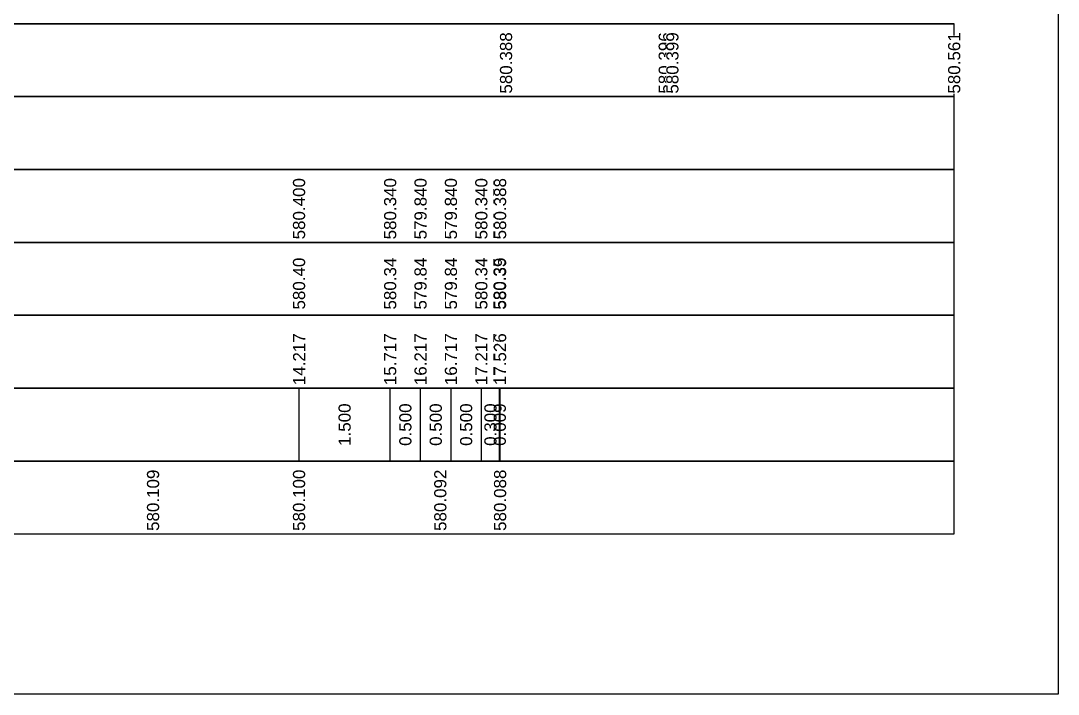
# Model space of a CAD drawing. Header units: millimetres. Extents: x 2762 to 3076, y 916 to 3305.
# Drawn here: x 2908.02 to 2925.09, y 1097.65 to 1108.73 of the extents above; entities that cross this region are included whole.
import ezdxf

# ---------------------------------------------------------------- set-up
doc = ezdxf.new("R2010")
doc.units = ezdxf.units.MM
doc.header["$LTSCALE"] = 2
doc.styles.add('C3D_Profil_Travers', font='romans.shx')

msp = doc.modelspace()

# ---------------------------------------------------------------- linework, layer by layer
at = {"color": 7, "linetype": 'Continuous', "lineweight": -3}
for p, q in [((2873.379, 1108.684), (2923.381, 1108.684)), ((2912.597, 1101.484), (2912.597, 1102.684)), ((2912.597, 1101.484), (2912.597, 1102.684)), ((2914.097, 1101.484), (2914.097, 1102.684)), ((2914.097, 1101.484), (2914.097, 1102.684)), ((2914.597, 1101.484), (2914.597, 1102.684)), ((2914.597, 1101.484), (2914.597, 1102.684)), ((2915.097, 1101.484), (2915.097, 1102.684)), ((2915.097, 1101.484), (2915.097, 1102.684)), ((2915.597, 1101.484), (2915.597, 1102.684)), ((2915.597, 1101.484), (2915.597, 1102.684)), ((2915.897, 1101.484), (2915.897, 1102.684)), ((2915.897, 1101.484), (2915.897, 1102.684)), ((2915.906, 1101.484), (2915.906, 1102.684))]:
    msp.add_line(p, q, dxfattribs=at)
for points in [[(2873.379, 1107.484), (2923.381, 1107.484), (2923.381, 1108.684), (2873.379, 1108.684)], [(2873.379, 1106.284), (2923.381, 1106.284), (2923.381, 1107.484), (2873.379, 1107.484)], [(2873.379, 1105.084), (2923.381, 1105.084), (2923.381, 1106.284), (2873.379, 1106.284)], [(2873.379, 1103.884), (2923.381, 1103.884), (2923.381, 1105.084), (2873.379, 1105.084)], [(2873.379, 1102.684), (2923.381, 1102.684), (2923.381, 1103.884), (2873.379, 1103.884)], [(2873.379, 1101.484), (2923.381, 1101.484), (2923.381, 1102.684), (2873.379, 1102.684)], [(2873.379, 1100.284), (2923.381, 1100.284), (2923.381, 1101.484), (2873.379, 1101.484)]]:
    msp.add_3dface(points, dxfattribs=at)

# ---------------------------------------------------------------- texts
at = {"color": 7, "linetype": 'Continuous', "lineweight": -3, "char_height": 0.2, "rotation": 90, "style": 'C3D_Profil_Travers'}
for s, insert, attachment_point in [('{\\fArial|b0|i0|c0|p34;580.40}', (2912.597, 1103.979), 4), ('{\\fArial|b0|i0|c0|p34;580.34}', (2914.097, 1103.979), 4), ('{\\fArial|b0|i0|c0|p34;579.84}', (2914.597, 1103.979), 4), ('{\\fArial|b0|i0|c0|p34;579.84}', (2915.097, 1103.979), 4), ('{\\fArial|b0|i0|c0|p34;580.34}', (2915.597, 1103.979), 4), ('{\\fArial|b0|i0|c0|p34;580.35}', (2915.897, 1103.979), 4), ('{\\fArial|b0|i0|c0|p34;580.39}', (2915.906, 1103.979), 4), ('{\\fArial|b0|i0|c0|p34;1.500}', (2913.347, 1102.084), 5), ('{\\fArial|b0|i0|c0|p34;0.500}', (2914.347, 1102.084), 5), ('{\\fArial|b0|i0|c0|p34;0.500}', (2914.847, 1102.084), 5), ('{\\fArial|b0|i0|c0|p34;0.500}', (2915.347, 1102.084), 5), ('{\\fArial|b0|i0|c0|p34;0.300}', (2915.747, 1102.084), 5), ('{\\fArial|b0|i0|c0|p34;0.009}', (2915.901, 1102.084), 5)]:
    msp.add_mtext(s, dxfattribs=dict(at, insert=insert, attachment_point=attachment_point))

# ---------------------------------------------------------------- next in the draw order: texts
at = {"color": 7, "linetype": 'Continuous', "lineweight": -3, "char_height": 0.2, "attachment_point": 4, "rotation": 90, "style": 'C3D_Profil_Travers', "bg_fill": 3, "box_fill_scale": 1.000375, "bg_fill_color": 256, "bg_fill_true_color": 13158600, "bg_fill_transparency": 0}
for s, insert, width in [('{\\fArial|b0|i0|c0|p34;580.388}', (2916.004, 1107.534), 0.99595), ('{\\fArial|b0|i0|c0|p34;580.396}', (2918.616, 1107.534), 0.99539), ('{\\fArial|b0|i0|c0|p34;580.561}', (2923.38, 1107.534), 0.95654), ('{\\fArial|b0|i0|c0|p34;580.400}', (2912.597, 1105.134), 0.99484), ('{\\fArial|b0|i0|c0|p34;580.340}', (2914.097, 1105.134), 0.99484), ('{\\fArial|b0|i0|c0|p34;579.840}', (2914.597, 1105.134), 0.99484), ('{\\fArial|b0|i0|c0|p34;579.840}', (2915.097, 1105.134), 0.99484), ('{\\fArial|b0|i0|c0|p34;580.340}', (2915.597, 1105.134), 0.99484), ('{\\fArial|b0|i0|c0|p34;580.352}', (2915.897, 1105.134), 0.99347), ('{\\fArial|b0|i0|c0|p34;\\C256;14.217}', (2912.597, 1102.734), 0.81957), ('{\\fArial|b0|i0|c0|p34;\\C256;15.717}', (2914.097, 1102.734), 0.81957), ('{\\fArial|b0|i0|c0|p34;\\C256;16.217}', (2914.597, 1102.734), 0.81957), ('{\\fArial|b0|i0|c0|p34;\\C256;16.717}', (2915.097, 1102.734), 0.81957), ('{\\fArial|b0|i0|c0|p34;\\C256;17.217}', (2915.597, 1102.734), 0.81957), ('{\\fArial|b0|i0|c0|p34;\\C256;17.517}', (2915.897, 1102.734), 0.81957), ('{\\fArial|b0|i0|c0|p34;580.109}', (2910.194, 1100.334), 0.99595), ('{\\fArial|b0|i0|c0|p34;580.100}', (2912.597, 1100.334), 0.99484), ('{\\fArial|b0|i0|c0|p34;580.092}', (2914.922, 1100.334), 0.99347), ('{\\fArial|b0|i0|c0|p34;580.088}', (2915.906, 1100.334), 0.99595)]:
    msp.add_mtext(s, dxfattribs=dict(at, insert=insert, width=width))

# ---------------------------------------------------------------- next in the draw order: texts
for s, insert, width in [('{\\fArial|b0|i0|c0|p34;580.399}', (2918.742, 1107.534), 0.99595), ('{\\fArial|b0|i0|c0|p34;580.388}', (2915.906, 1105.134), 0.99595), ('{\\fArial|b0|i0|c0|p34;\\C256;17.526}', (2915.906, 1102.734), 0.81944)]:
    msp.add_mtext(s, dxfattribs=dict(at, insert=insert, width=width))

# ---------------------------------------------------------------- next in the draw order: linework, layer by layer
msp.add_lwpolyline([(2865.122, 1127.145), (2925.092, 1127.145), (2925.092, 1097.645), (2865.122, 1097.645)], close=True)

doc.saveas('drawing.dxf')
